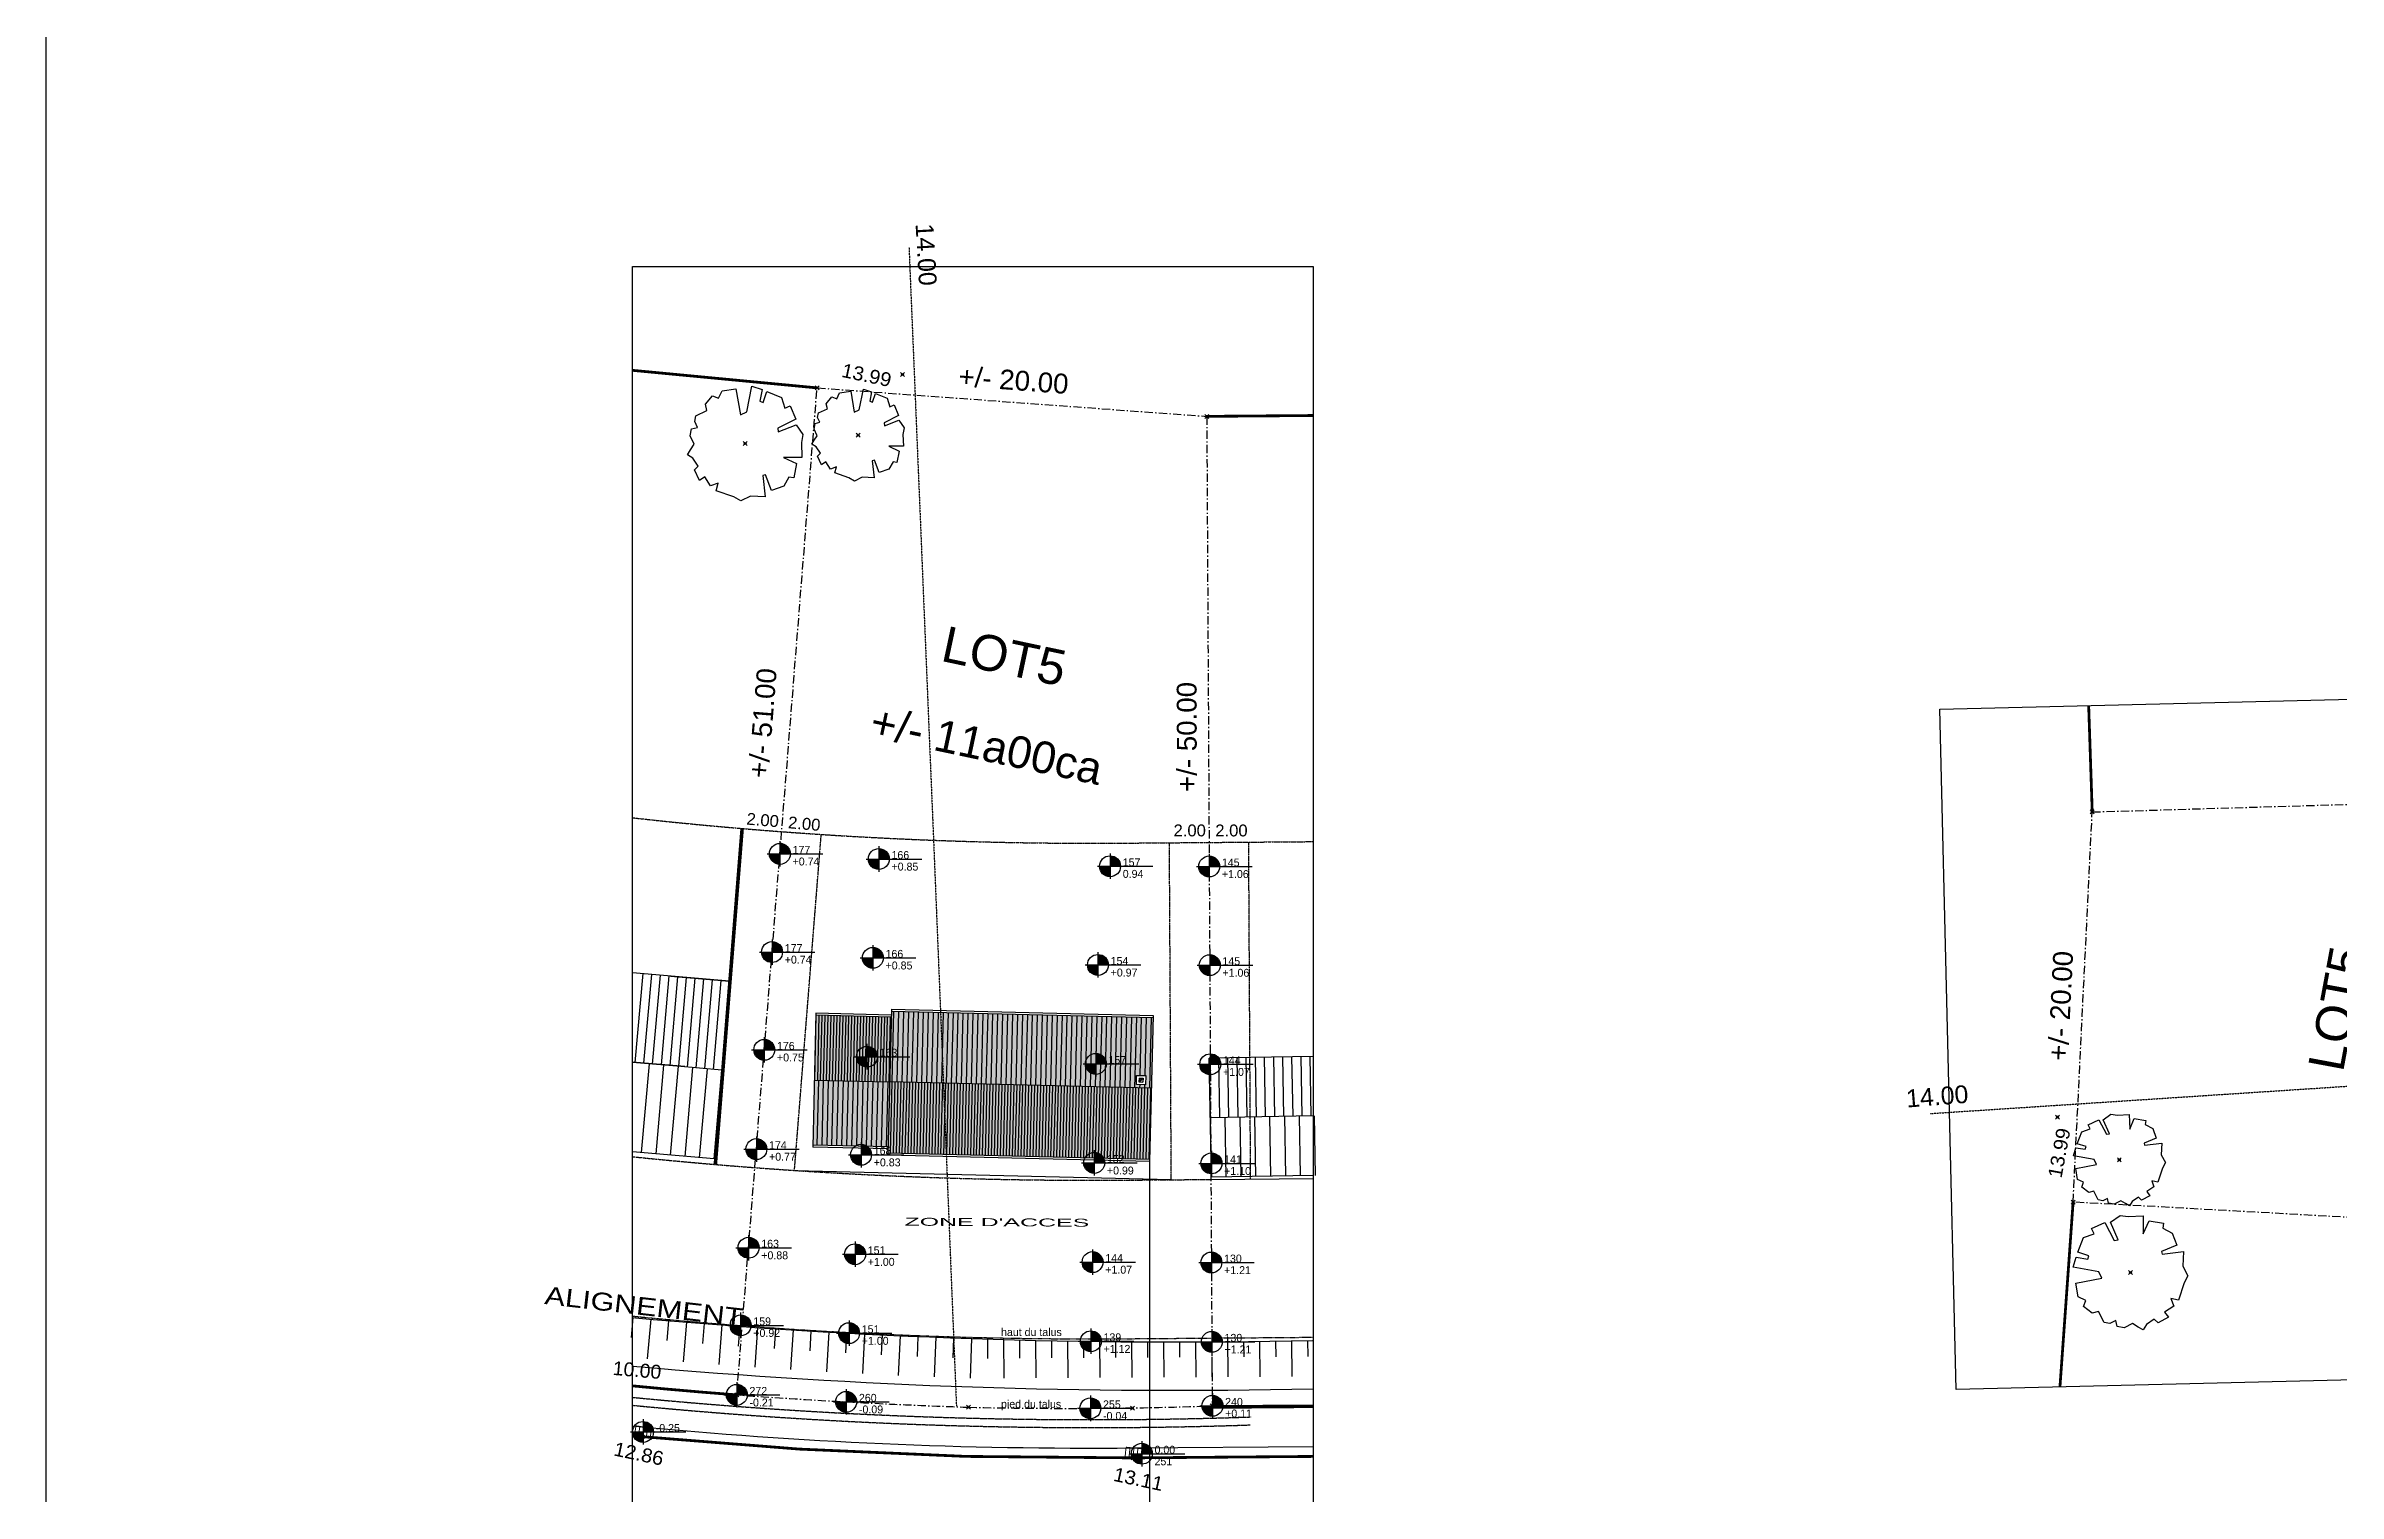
# Model space of a CAD drawing. Header units: millimetres. Extents: x -44462 to 306987, y -116160 to 12874.
# Drawn here: x 26192 to 37752, y -7577 to -276 of the extents above; entities that cross this region are included whole.
import ezdxf
from ezdxf.enums import TextEntityAlignment as Align

# ---------------------------------------------------------------- set-up
doc = ezdxf.new("R2010")
doc.units = ezdxf.units.MM
doc.header["$PDMODE"] = 35
doc.header["$PDSIZE"] = 10
for name, pattern in [('DCAD_Center', [36, 21, -6, 3, -6]), ('DCAD_Dashed', [33, 21, -12]), ('DCAD_Phantom', [38, 14, -6, 3, -6, 3, -6])]:
    doc.linetypes.add(name, pattern=pattern)
for name, color, linetype in [('1', 7, 'Continuous'), ('2', 7, 'Continuous'), ('38', 7, 'Continuous'), ('5', 7, 'Continuous'), ('BLANC', 7, 'Continuous'), ('BUREAU01', 1, 'Continuous'), ('COULEUR 8', 8, 'Continuous'), ('ROUGE', 1, 'Continuous'), ('TEXTE', 1, 'Continuous'), ('VERT', 3, 'Continuous')]:
    doc.layers.add(name, color=color, linetype=linetype)
doc.styles.add('CENTURY GOTHIC', font='GOTHIC.TTF')
doc.styles.add('COMICS', font='comic.TTF', dxfattribs={"height": 10})

# ---------------------------------------------------------------- blocks, each defined once
blk = doc.blocks.new('niveau_plan')
h = blk.add_hatch(color=256)
h.paths.add_polyline_path([(13.2, 0, 0.414214), (0, 13.2), (0, 0)])
h.paths.add_polyline_path([(-13.2, 0, 0.414214), (0, -13.2), (0, 0)])
for p, q in [((-16, 0), (54.1, 0)), ((0, 16), (0, -16))]:
    blk.add_line(p, q)
blk.add_circle((0, 0), 13.2)
at = {"style": 'COMICS'}
for tag, p in [('NIVEAUPLANS', (16, 0)), ('COMMENTAIRE', (16, -14.6))]:
    blk.add_attdef(tag, p, '', height=10, dxfattribs=at)
blk = doc.blocks.new('A$C25A822F3')
h = blk.add_hatch(color=253)
h.paths.add_polyline_path([(0, 695), (0, 368), (380, 368), (380, 695)])
h.paths.add_polyline_path([(380, 40), (380, 368), (0, 368), (0, 40)])
h = blk.add_hatch(color=253)
h.paths.add_polyline_path([(1700, 725), (380, 725), (380, 368), (1700, 368)])
h.paths.add_polyline_path([(1624, 431), (1670, 431), (1670, 385), (1624, 385)], flags=16)
h.paths.add_polyline_path([(1637, 418), (1657, 418), (1657, 398), (1637, 398)], flags=0)
blk.add_hatch(color=253).paths.add_polyline_path([(1700, 368), (380, 368), (380, 10), (1700, 10)])
at = {"layer": 'ROUGE'}
h = blk.add_hatch(dxfattribs=at)
h.set_pattern_fill('_USER', color=256, scale=15, angle=810, style=0, pattern_type=0)
h.set_pattern_definition([(90, (-3886.297, 3509.133), (-15, 8e-15), [])])
h.paths.add_polyline_path([(0, 368), (380, 368), (380, 695), (0, 695)])
h = blk.add_hatch(dxfattribs=at)
h.set_pattern_fill('_USER', color=256, scale=25, angle=90, style=0, pattern_type=0)
h.set_pattern_definition([(90, (-23040.66, 6081.778), (-25, 2e-15), [])])
h.paths.add_polyline_path([(1700, 725), (380, 725), (380, 368), (1700, 368)])
h.paths.add_polyline_path([(1624, 431), (1670, 431), (1670, 385), (1624, 385)], flags=16)
h.paths.add_polyline_path([(1637, 418), (1657, 418), (1657, 398), (1637, 398)], flags=0)
h = blk.add_hatch(dxfattribs=at)
h.set_pattern_fill('_USER', color=256, scale=25, angle=810, style=0, pattern_type=0)
h.set_pattern_definition([(90, (-3886.297, 3509.133), (-25, 1e-14), [])])
h.paths.add_polyline_path([(380, 40), (380, 368), (0, 368), (0, 40)])
h = blk.add_hatch(dxfattribs=at)
h.set_pattern_fill('_USER', color=256, scale=15, angle=90, style=0, pattern_type=0)
h.set_pattern_definition([(90, (-23040.66, 6081.778), (-15, 9e-16), [])])
h.paths.add_polyline_path([(1700, 368), (380, 368), (380, 10), (1700, 10)])
for p, q in [((0, 705), (0, 30)), ((380, 705), (0, 705)), ((380, 695), (0, 695)), ((380, 735), (380, 0)), ((380, 735), (1700, 735)), ((380, 725), (1700, 725)), ((1700, 735), (1700, 0)), ((0, 368), (380, 368)), ((1700, 368), (380, 368)), ((1637, 418), (1657, 418)), ((1637, 418), (1637, 398)), ((1637, 398), (1657, 418)), ((1637, 398), (1657, 398)), ((1657, 418), (1657, 398)), ((380, 40), (0, 40)), ((380, 30), (0, 30)), ((380, 10), (1700, 10)), ((380, 0), (1700, 0))]:
    blk.add_line(p, q, dxfattribs=at)
blk.add_lwpolyline([(1624, 431), (1670, 431), (1670, 385), (1624, 385)], close=True, dxfattribs=at)
blk = doc.blocks.new('A$C43D6722E')
at = {"layer": '1', "color": 1, "linetype": 'DCAD_Dashed', "ltscale": 0.090909, "const_width": 14}
for points in [[(1401, 6602), (471, 6691)], [(3366, 6458), (3903, 6463)], [(3394, 1459), (3903, 1463)]]:
    blk.add_lwpolyline(points, dxfattribs=at)
at = {"layer": '1', "color": 92, "linetype": 'Continuous', "ltscale": 1.5, "flags": 128}
blk.add_lwpolyline([(1073, 6610), (1123, 6593), (1112, 6535), (1129, 6529), (1148, 6584), (1222, 6554), (1239, 6500), (1266, 6512), (1295, 6444), (1203, 6399), (1205, 6380), (1296, 6416), (1328, 6367), (1322, 6326), (1324, 6251), (1232, 6252), (1297, 6221), (1283, 6149), (1259, 6153), (1233, 6106), (1171, 6085), (1142, 6163), (1128, 6160), (1139, 6052), (1065, 6057), (1016, 6032), (981, 6052), (893, 6083), (903, 6121), (864, 6107), (835, 6154), (809, 6135), (782, 6188), (801, 6207), (775, 6247), (748, 6264), (762, 6289), (781, 6318), (761, 6360), (768, 6395), (798, 6402), (784, 6432), (790, 6461), (846, 6487), (838, 6520), (873, 6563), (904, 6550), (922, 6588), (992, 6598), (1014, 6466), (1046, 6481), (1073, 6610)], close=True, dxfattribs=at)
at = {"layer": '1', "color": 92, "linetype": 'Continuous', "ltscale": 1.2, "flags": 128}
blk.add_lwpolyline([(1635, 6595), (1675, 6581), (1666, 6535), (1680, 6530), (1695, 6574), (1754, 6550), (1768, 6507), (1789, 6516), (1812, 6462), (1739, 6426), (1741, 6411), (1813, 6440), (1840, 6401), (1834, 6367), (1836, 6308), (1762, 6308), (1815, 6284), (1803, 6225), (1784, 6229), (1763, 6191), (1714, 6175), (1690, 6237), (1679, 6235), (1688, 6148), (1628, 6152), (1590, 6132), (1561, 6148), (1491, 6173), (1499, 6203), (1468, 6193), (1445, 6229), (1424, 6214), (1402, 6257), (1418, 6272), (1397, 6304), (1375, 6318), (1387, 6338), (1401, 6361), (1386, 6395), (1391, 6423), (1415, 6428), (1404, 6452), (1409, 6476), (1453, 6497), (1447, 6522), (1475, 6557), (1500, 6547), (1515, 6577), (1570, 6585), (1588, 6479), (1614, 6491), (1635, 6595)], close=True, dxfattribs=at)
at = {"layer": '1', "color": 5, "linetype": 'DCAD_Center', "ltscale": 0.055556, "flags": 128}
for points in [[(2969, 4306), (3378, 4309)], [(2983, 2606), (3387, 2609)]]:
    blk.add_lwpolyline(points, dxfattribs=at)
at = {"layer": '1', "color": 7, "linetype": 'Continuous', "ltscale": 2, "flags": 128}
blk.add_lwpolyline([(1011, 1869), (1004, 1769)], dxfattribs=at)
at = {"layer": '1', "color": 1, "linetype": 'DCAD_Dashed', "ltscale": 0.090909, "const_width": 14}
blk.add_lwpolyline([(471, 1568, 0.005547), (996, 1523)], format="xyb", dxfattribs=at)
at = {"layer": '1', "color": 7, "linetype": 'Continuous', "ltscale": 2}
blk.add_lwpolyline([(3903, 1470), (3394, 1467)], dxfattribs=at)
at = {"layer": '1', "color": 7, "linetype": 'Continuous', "ltscale": 2, "const_width": 14, "flags": 128}
blk.add_lwpolyline([(1784, 19), (2184, 7)], dxfattribs=at)
at = {"layer": '1', "color": 5, "linetype": 'DCAD_Center', "ltscale": 0.055556}
for radius, start, end in [(20919, 263.649, 265.7173), (20919, 265.7173, 270.4997), (22619, 264.1281, 265.6967), (22619, 265.6967, 270.4997)]:
    blk.add_arc((2785, 25224), radius, start, end, dxfattribs=at)
at = {"layer": '1', "color": 7, "linetype": 'Continuous', "ltscale": 3}
blk.add_arc((2785, 25224), 24668, 264.6173, 270.4997, dxfattribs=at)
at = {"layer": '1', "color": 1}
for p in [(1401, 6602), (3366, 6458), (996, 1523), (2992, 1456), (3394, 1467)]:
    blk.add_point(p, dxfattribs=at)
at = {"layer": '1', "color": 7}
for p in [(1608, 6364), (1039, 6321)]:
    blk.add_point(p, dxfattribs=at)
at = {"layer": '2', "color": 5}
for p in [(1832, 6670, -1399), (2165, 1460, -1401), (520, 1311, -1286), (2994, 1205, -1311), (1784, 19, -1391)]:
    blk.add_point(p, dxfattribs=at)
at = {"layer": '38', "color": 140, "linetype": 'Continuous', "ltscale": 2, "const_width": 18, "flags": 128}
blk.add_lwpolyline([(1023, 4379), (888, 2685)], dxfattribs=at)
at = {"layer": '38', "color": 5, "linetype": 'DCAD_Center', "ltscale": 0.055556, "flags": 128}
for points in [[(888, 2685), (1023, 4379)], [(1287, 2655), (1422, 4350)], [(3187, 2609), (3178, 4308)], [(3587, 2611), (3578, 4311)]]:
    blk.add_lwpolyline(points, dxfattribs=at)
at = {"layer": '38', "color": 230, "linetype": 'DCAD_Phantom', "ltscale": 0.131579}
blk.add_lwpolyline([(2989, 1806), (3903, 1813)], dxfattribs=at)
at = {"layer": '38', "color": 5, "linetype": 'Continuous', "ltscale": 5}
blk.add_lwpolyline([(471, 562), (3903, 386)], dxfattribs=at)
at = {"layer": '38', "color": 230, "linetype": 'DCAD_Phantom', "ltscale": 0.131579}
blk.add_arc((2785, 25224), 23419, 264.3293, 270.4997, dxfattribs=at)
at = {"layer": '38', "color": 5, "linetype": 'DCAD_Dashed', "ltscale": 0.030303}
for radius, start in [(23827, 264.4267), (23867, 264.436)]:
    blk.add_arc((2785, 25224), radius, start, 271.9203, dxfattribs=at)
at = {"layer": '5', "color": 5, "linetype": 'Continuous', "ltscale": 0.810006, "const_width": 5, "flags": 128}
for points in [[(480, 1317), (488, 1366)], [(480, 1317), (559, 1305)], [(488, 1366), (567, 1354)], [(500, 1314), (507, 1363)], [(520, 1311), (527, 1360)], [(539, 1308), (547, 1357)], [(559, 1305), (567, 1354)], [(2954, 1209), (2959, 1258)], [(2954, 1209), (3034, 1201)], [(2959, 1258), (3039, 1251)], [(2974, 1207), (2979, 1257)], [(2994, 1205), (2999, 1255)], [(3014, 1203), (3019, 1253)], [(3034, 1201), (3039, 1251)]]:
    blk.add_lwpolyline(points, dxfattribs=at)
at = {"layer": '5', "color": 5, "linetype": 'Continuous', "ltscale": 0.810006, "const_width": 9, "flags": 128}
for points in [[(520, 1311), (520, 1311)], [(2994, 1205), (2994, 1205)]]:
    blk.add_lwpolyline(points, close=True, dxfattribs=at)
at = {"layer": 'BLANC', "linetype": 'DCAD_Center', "ltscale": 2}
for p, q in [((996, 1523), (1401, 6602)), ((1401, 6602), (3366, 6458)), ((3366, 6458), (3394, 1467))]:
    blk.add_line(p, q, dxfattribs=at)
for centre, radius, start, end in [((3205, 32039), 30596, 264.8722, 268.0509), ((2663, 22425), 20970, 268.6371, 271.9956)]:
    blk.add_arc(centre, radius, start, end, dxfattribs=at)
at = {"layer": 'BUREAU01', "linetype": 'Continuous', "ltscale": 2, "flags": 128}
blk.add_lwpolyline([(960, 3609), (882, 2713)], dxfattribs=at)
at = {"layer": 'COULEUR 8'}
blk.add_line((1287, 2655), (3187, 2609), dxfattribs=at)
blk.add_lwpolyline([(471, 7214), (3903, 7214), (3903, 4), (471, 4)], close=True, dxfattribs=at)
at = {"layer": 'COULEUR 8', "linetype": 'Continuous', "ltscale": 2}
for points in [[(960, 3609), (471, 3652)], [(734, 3178), (471, 3201)], [(471, 3201), (734, 3178)], [(921, 3161), (471, 3200)], [(3903, 3230), (3379, 3221)], [(3903, 2930), (3384, 2921)], [(882, 2713), (471, 2749)], [(3387, 2609), (3903, 2613)], [(3903, 2630), (3389, 2621)], [(2260, 1804), (2261, 1707)], [(2341, 1802), (2342, 1607)], [(2422, 1800), (2422, 1708)], [(2502, 1798), (2503, 1608)], [(2583, 1796), (2584, 1709)], [(2664, 1794), (2665, 1609)], [(2745, 1793), (2745, 1710)], [(2906, 1791), (2907, 1710)], [(2987, 1790), (2988, 1611)], [(3068, 1790), (3068, 1711)], [(3148, 1790), (3149, 1612)], [(3229, 1790), (3229, 1712)], [(3310, 1790), (3311, 1613)], [(3552, 1792), (3552, 1714)], [(3633, 1793), (3634, 1614)], [(3713, 1794), (3714, 1715)], [(3794, 1795), (3795, 1615)], [(3875, 1797), (3875, 1716)]]:
    blk.add_lwpolyline(points, dxfattribs=at)
at = {"layer": 'COULEUR 8', "linetype": 'Continuous', "ltscale": 2, "flags": 128}
for points in [[(522, 3648), (482, 3199)], [(566, 3644), (526, 3195)], [(609, 3640), (570, 3192)], [(653, 3636), (614, 3188)], [(697, 3632), (658, 3184)], [(960, 3609), (661, 3635)], [(661, 3635), (960, 3609)], [(741, 3628), (702, 3180)], [(785, 3625), (745, 3176)], [(829, 3621), (789, 3172)], [(872, 3617), (833, 3169)], [(916, 3613), (877, 3165)], [(960, 3609), (921, 3161)], [(516, 2745), (556, 3193)], [(589, 2738), (629, 3186)], [(662, 2732), (702, 3180)], [(735, 2725), (775, 3174)], [(809, 2719), (848, 3167)], [(882, 2713), (921, 3161)], [(3384, 2921), (3379, 3221)], [(3389, 2621), (3379, 3221)], [(3384, 2921), (3379, 3221)], [(3425, 3222), (3430, 2922)], [(3471, 3222), (3476, 2922)], [(3517, 3223), (3523, 2923)], [(3564, 3224), (3569, 2924)], [(3610, 3225), (3615, 2925)], [(3656, 3226), (3661, 2926)], [(3702, 3226), (3707, 2926)], [(3748, 3227), (3753, 2927)], [(3794, 3228), (3800, 2928)], [(3840, 3229), (3846, 2929)], [(3887, 3230), (3892, 2930)], [(3387, 2785), (3384, 2921)], [(3389, 2621), (3384, 2921)], [(3464, 2622), (3459, 2922)], [(3539, 2623), (3534, 2923)], [(3614, 2625), (3609, 2925)], [(3689, 2626), (3684, 2926)], [(3764, 2627), (3759, 2927)], [(3839, 2629), (3834, 2929)], [(3914, 2630), (3909, 2930)], [(473, 1912), (464, 1813)], [(562, 1904), (545, 1705)], [(652, 1897), (644, 1797)], [(742, 1889), (725, 1690)], [(831, 1882), (824, 1782)], [(921, 1875), (906, 1676)], [(1101, 1862), (1087, 1663)], [(1191, 1856), (1184, 1756)], [(1280, 1850), (1268, 1651)], [(1370, 1845), (1364, 1745)], [(1460, 1839), (1449, 1640)], [(1550, 1834), (1545, 1734)], [(1640, 1830), (1630, 1630)], [(1730, 1825), (1725, 1725)], [(1820, 1821), (1811, 1621)], [(1910, 1817), (1905, 1717)], [(2000, 1813), (1992, 1613)], [(2090, 1810), (2086, 1710)], [(2179, 1806), (2173, 1607)], [(2825, 1801), (2826, 1610)], [(3471, 1814), (3472, 1614)], [(3391, 1713), (3391, 1613)]]:
    blk.add_lwpolyline(points, dxfattribs=at)
at = {"layer": 'COULEUR 8', "linetype": 'Continuous', "ltscale": 2, "const_width": 14}
for points in [[(471, 1316, 0.026308), (2994, 1205)], [(471, 715, 0.02572), (2999, 607)]]:
    blk.add_lwpolyline(points, format="xyb", dxfattribs=at)
for points in [[(2994, 1205), (3903, 1212)], [(2999, 607), (3903, 615)]]:
    blk.add_lwpolyline(points, dxfattribs=at)
at = {"layer": 'COULEUR 8', "linetype": 'Continuous', "ltscale": 3}
for points in [[(2994, 1255), (3903, 1262)], [(2999, 557), (3903, 565)]]:
    blk.add_lwpolyline(points, dxfattribs=at)
at = {"layer": 'COULEUR 8', "linetype": 'DCAD_Center', "ltscale": 10}
blk.add_lwpolyline([(2996, 906), (3903, 913)], dxfattribs=at)
at = {"layer": 'COULEUR 8', "linetype": 'Continuous', "ltscale": 2}
blk.add_arc((3208, 32141), 30596, 264.8671, 271.3011, dxfattribs=at)
at = {"layer": 'COULEUR 8', "linetype": 'Continuous', "ltscale": 3}
blk.add_arc((2785, 25224), 23970, 264.4602, 270.4997, dxfattribs=at)
at = {"layer": 'COULEUR 8', "linetype": 'DCAD_Center', "ltscale": 10}
blk.add_arc((2785, 25224), 24319, 264.5398, 270.4997, dxfattribs=at)
at = {"layer": 'ROUGE', "color": 38, "linetype": 'DCAD_Dashed', "ltscale": 0.045455, "flags": 128}
blk.add_lwpolyline([(1865, 7312), (1999, 4065), (2104, 1465)], dxfattribs=at)
at = {"layer": 'ROUGE', "color": 5, "linetype": 'DCAD_Center', "ltscale": 0.055556}
blk.add_lwpolyline([(3378, 4309), (3903, 4313)], dxfattribs=at)
at = {"layer": 'VERT', "linetype": 'Continuous', "ltscale": 2}
blk.add_arc((3205, 32385), 30596, 264.8671, 271.3011, dxfattribs=at)
at = {"layer": 'COULEUR 8', "rotation": 358.6115769049566}
blk.add_blockref('A$C25A822F3', (1378, 2743), dxfattribs=at)
at = {"layer": 'ROUGE', "xscale": 4, "yscale": 4, "zscale": 4}
for p, values in [((1213, 4251), {'COMMENTAIRE': '+0.74', 'NIVEAUPLANS': '177'}), ((1712, 4226), {'COMMENTAIRE': '+0.85', 'NIVEAUPLANS': '166'}), ((2879, 4189), {'COMMENTAIRE': '0.94', 'NIVEAUPLANS': '157'}), ((3378, 4188), {'COMMENTAIRE': '+1.06', 'NIVEAUPLANS': '145'}), ((1174, 3756), {'COMMENTAIRE': '+0.74', 'NIVEAUPLANS': '177'}), ((1682, 3727), {'COMMENTAIRE': '+0.85', 'NIVEAUPLANS': '166'}), ((2817, 3691), {'COMMENTAIRE': '+0.97', 'NIVEAUPLANS': '154'}), ((3381, 3690), {'COMMENTAIRE': '+1.06', 'NIVEAUPLANS': '145'}), ((1135, 3263), {'COMMENTAIRE': '+0.75', 'NIVEAUPLANS': '176'}), ((1652, 3229), {'NIVEAUPLANS': '163'}), ((2807, 3192), {'NIVEAUPLANS': '157'}), ((3384, 3190), {'COMMENTAIRE': '+1.07', 'NIVEAUPLANS': '144'}), ((1095, 2762), {'COMMENTAIRE': '+0.77', 'NIVEAUPLANS': '174'}), ((1623, 2734), {'COMMENTAIRE': '+0.83', 'NIVEAUPLANS': '168'}), ((2799, 2693), {'COMMENTAIRE': '+0.99', 'NIVEAUPLANS': '152'}), ((3390, 2690), {'COMMENTAIRE': '+1.10', 'NIVEAUPLANS': '141'}), ((1056, 2265), {'COMMENTAIRE': '+0.88', 'NIVEAUPLANS': '163'}), ((1593, 2232), {'COMMENTAIRE': '+1.00', 'NIVEAUPLANS': '151'}), ((2790, 2192), {'COMMENTAIRE': '+1.07', 'NIVEAUPLANS': '144'}), ((3390, 2190), {'COMMENTAIRE': '+1.21', 'NIVEAUPLANS': '130'}), ((1015, 1873), {'COMMENTAIRE': '+0.92', 'NIVEAUPLANS': '159'}), ((1562, 1834), {'COMMENTAIRE': '+1.00', 'NIVEAUPLANS': '151'}), ((2782, 1793), {'COMMENTAIRE': '+1.12', 'NIVEAUPLANS': '139'}), ((3392, 1790), {'COMMENTAIRE': '+1.21', 'NIVEAUPLANS': '130'}), ((996, 1523), {'COMMENTAIRE': '-0.21', 'NIVEAUPLANS': '272'}), ((1548, 1488), {'COMMENTAIRE': '-0.09', 'NIVEAUPLANS': '260'}), ((2779, 1455), {'COMMENTAIRE': '-0.04', 'NIVEAUPLANS': '255'}), ((3395, 1467), {'COMMENTAIRE': '+0.11', 'NIVEAUPLANS': '240'}), ((523, 1336), {'NIVEAUPLANS': '-0.25'}), ((3039, 1226), {'COMMENTAIRE': '251', 'NIVEAUPLANS': '0.00'})]:
    blk.add_blockref('niveau_plan', p, dxfattribs=at).add_auto_attribs(values)
at = {"layer": 'TEXTE', "style": 'CENTURY GOTHIC'}
for s, height, rotation, width, p, p2 in [('14.00', 90, 273.2551, 1.006517, (1898, 7429), (1915, 7115)), ('13.99', 70, 348, 1.039399, (1520, 6658), (1767, 6606)), ('+/- 20.00', 100, 355.8184, 0.961898, (2112, 6612), (2665, 6571)), ('LOT5', 180, 348, 1.085618, (2019, 5226, 0), (2634, 5096, 0)), ('+/- 51.00', 100, 85.4432, 0.961898, (1154, 4631), (1198, 5184)), ('+/- 50.00', 100, 90.1082, 0.961898, (3316, 4564), (3315, 5119)), ('+/- 11a00ca', 160, 348, 0.905461, (1659, 4845, 0), (2819, 4598, 0)), ('2.00', 60, 355, 1.006545, (1043, 4400), (1206, 4385)), ('2.00', 60, 355, 1.006545, (1253, 4381), (1415, 4367)), ('2.00', 60, 360, 1.006545, (3409, 4340), (3572, 4340)), ("ZONE D'ACCES", 40, 359.6563, 2.310187, (1842, 2376), (2774, 2371)), ('ALIGNEMENT', 90, 353.5315, 1.296295, (23, 1981), (1023, 1868)), ('10.00', 70, 354.9322, 1.006517, (368, 1624), (612, 1602)), ('12.86', 70, 348, 1.039399, (371, 1218), (618, 1165)), ('13.11', 70, 348, 1.039399, (2891, 1090), (3138, 1037)), ('43', 70, 348, 0.935367, (1612, 77), (1711, 56))]:
    e = blk.add_text(s, height=height, rotation=rotation, dxfattribs=dict(at, width=width))
    e.set_placement(p, p2, align=Align.FIT)
    e.dxf.unprotected_set("ltscale", 0)
at = {"layer": 'TEXTE', "style": 'CENTURY GOTHIC', "width": 1.006545}
e = blk.add_text('2.00', height=60, dxfattribs=at)
e.set_placement((3199, 4340), (3362, 4340), align=Align.FIT)
e.dxf.unprotected_set("ltscale", 0)
at = {"layer": 'TEXTE', "char_height": 40, "width": 379.36, "attachment_point": 1, "style": 'CENTURY GOTHIC'}
for s, insert in [('haut du talus', (2329, 1859)), ('pied du talus', (2329, 1497))]:
    blk.add_mtext(s, dxfattribs=dict(at, insert=insert))

msp = doc.modelspace()

# ---------------------------------------------------------------- linework, layer by layer
at = {"layer": '1', "color": 1, "linetype": 'DCAD_Dashed', "ltscale": 0.090909, "const_width": 14}
for points in [[(30081.2, -2001.8), (29151, -1913.4)], [(32046.4, -2145.5), (32583, -2141.2)], [(32074, -7144.6), (32583, -7140.6)]]:
    msp.add_lwpolyline(points, dxfattribs=at)
at = {"layer": '1', "color": 92, "linetype": 'Continuous', "ltscale": 1.5, "flags": 128}
msp.add_lwpolyline([(29753.1, -1993.6), (29803.8, -2010.5), (29792.5, -2068.6), (29809.5, -2075.3), (29828.4, -2019.9), (29902, -2049.8), (29919.2, -2103.7), (29946.3, -2092), (29975, -2159.6), (29883.4, -2204.7), (29885.6, -2223.6), (29976.2, -2187.6), (30008.9, -2236.5), (30002.1, -2278.1), (30004.7, -2352.5), (29912.5, -2352.3), (29977.8, -2382.6), (29963.4, -2455.4), (29939.6, -2451.4), (29913.3, -2498), (29851.5, -2518.7), (29822, -2440.7), (29808, -2443.9), (29819.9, -2551.9), (29745, -2547.3), (29696.8, -2571.9), (29661, -2552), (29573.3, -2521.1), (29583.4, -2483.2), (29544.7, -2496.5), (29515.6, -2450.4), (29489, -2469.3), (29462.5, -2415.5), (29481.8, -2397.1), (29455.6, -2356.7), (29428.4, -2339.6), (29442.9, -2315), (29461.3, -2286.1), (29441.6, -2244), (29448.1, -2208.5), (29478.3, -2201.6), (29464.1, -2172), (29470.3, -2142.5), (29526.1, -2116.5), (29518.6, -2084.1), (29553.3, -2041.3), (29584.4, -2054.1), (29602.8, -2016), (29672.5, -2006.2), (29694.7, -2138), (29726.5, -2123.2), (29753.1, -1993.6)], close=True, dxfattribs=at)
at = {"layer": '1', "color": 92, "linetype": 'Continuous', "ltscale": 1.2, "flags": 128}
msp.add_lwpolyline([(30315.3, -2009.1), (30355.9, -2022.6), (30346.8, -2069.1), (30360.4, -2074.4), (30375.6, -2030.1), (30434.4, -2054.1), (30448.2, -2097.2), (30469.9, -2087.8), (30492.8, -2141.9), (30419.6, -2178), (30421.3, -2193.1), (30493.8, -2164.3), (30519.9, -2203.4), (30514.5, -2236.7), (30516.6, -2296.2), (30442.8, -2296.1), (30495.1, -2320.3), (30483.5, -2378.5), (30464.5, -2375.3), (30443.5, -2412.6), (30394.1, -2429.2), (30370.4, -2366.8), (30359.2, -2369.3), (30368.7, -2455.8), (30308.9, -2452.1), (30270.2, -2471.7), (30241.7, -2455.8), (30171.5, -2431.1), (30179.6, -2400.8), (30148.6, -2411.4), (30125.3, -2374.5), (30104, -2389.7), (30082.9, -2346.6), (30098.3, -2331.9), (30077.3, -2299.5), (30055.6, -2285.9), (30067.2, -2266.2), (30081.9, -2243.1), (30066.1, -2209.4), (30071.3, -2181), (30095.5, -2175.5), (30084.1, -2151.8), (30089.1, -2128.2), (30133.7, -2107.4), (30127.7, -2081.5), (30155.5, -2047.3), (30180.4, -2057.5), (30195.1, -2027), (30250.8, -2019.1), (30268.6, -2124.6), (30294.1, -2112.8), (30315.3, -2009.1)], close=True, dxfattribs=at)
at = {"layer": '1', "color": 5, "linetype": 'DCAD_Center', "ltscale": 0.055556, "flags": 128}
for points in [[(31649.6, -4298), (32058.2, -4294.7)], [(31663.3, -5997.9), (32067.6, -5994.7)]]:
    msp.add_lwpolyline(points, dxfattribs=at)
at = {"layer": '1', "color": 7, "linetype": 'Continuous', "ltscale": 2, "flags": 128}
msp.add_lwpolyline([(29691.4, -6735.4), (29684.1, -6835.2)], dxfattribs=at)
at = {"layer": '1', "color": 1, "linetype": 'DCAD_Dashed', "ltscale": 0.090909, "const_width": 14}
msp.add_lwpolyline([(29151, -7035.9, 0.0055472), (29676.4, -7081.4)], format="xyb", dxfattribs=at)
at = {"layer": '1', "color": 7, "linetype": 'Continuous', "ltscale": 2}
msp.add_lwpolyline([(32583, -7133.9), (32073.9, -7136.7)], dxfattribs=at)
at = {"layer": '1', "color": 5, "linetype": 'DCAD_Center', "ltscale": 0.055556}
for radius, start, end in [(20919.2, 263.64901, 265.71728), (20919.2, 265.71728, 270.49965), (22619.2, 264.12808, 265.69667), (22619.2, 265.69667, 270.49965)]:
    msp.add_arc((31465, 16620.5), radius, start, end, dxfattribs=at)
at = {"layer": '1', "color": 1}
for p in [(30081.2, -2001.8), (32046.4, -2145.5), (29676.4, -7081.4), (31672.3, -7147.9), (32073.9, -7136.7)]:
    msp.add_point(p, dxfattribs=at)
at = {"layer": '1', "color": 7}
for p in [(29719.3, -2282.5), (30288.3, -2240.2)]:
    msp.add_point(p, dxfattribs=at)
at = {"layer": '2', "color": 5}
for p in [(30512.7, -1934.4, -1399.5), (30844.9, -7143.5, -1401.1), (29200, -7293, -1286), (31674.5, -7399.1, -1310.7)]:
    msp.add_point(p, dxfattribs=at)
at = {"layer": '38', "color": 140, "linetype": 'Continuous', "ltscale": 2, "const_width": 18, "flags": 128}
msp.add_lwpolyline([(29703.5, -4224.5), (29568.4, -5919.1)], dxfattribs=at)
at = {"layer": '38', "color": 5, "linetype": 'DCAD_Center', "ltscale": 0.055556, "flags": 128}
for points in [[(29568.4, -5919.1), (29703.5, -4224.5)], [(29967.3, -5949.1), (30102.4, -4254.3)], [(31867.6, -5995.2), (31858.3, -4296.3)], [(32267.6, -5993.1), (32258.2, -4293.1)]]:
    msp.add_lwpolyline(points, dxfattribs=at)
at = {"layer": '38', "color": 230, "linetype": 'DCAD_Phantom', "ltscale": 0.131579}
msp.add_lwpolyline([(31669.7, -6797.9), (32583, -6790.5)], dxfattribs=at)
msp.add_arc((31465, 16620.5), 23419.2, 264.32934, 270.49965, dxfattribs=at)
at = {"layer": '38', "color": 5, "linetype": 'DCAD_Dashed', "ltscale": 0.030303}
for radius, start in [(23826.8, 264.42665), (23866.8, 264.43602)]:
    msp.add_arc((31465, 16620.5), radius, start, 271.92033, dxfattribs=at)
at = {"layer": '5', "color": 5, "linetype": 'Continuous', "ltscale": 0.810006, "const_width": 5, "flags": 128}
for points in [[(29160.5, -7286.9), (29168, -7237.5)], [(29168, -7237.5), (29247.1, -7249.6)], [(29180.2, -7290), (29187.8, -7240.5)], [(29200, -7293), (29207.6, -7243.6)], [(29219.8, -7296), (29227.4, -7246.6)], [(29239.5, -7299.1), (29247.1, -7249.6)], [(29160.5, -7286.9), (29239.5, -7299.1)], [(31634.7, -7395.2), (31639.5, -7345.5)], [(31634.7, -7395.2), (31714.3, -7403)], [(31639.5, -7345.5), (31719.2, -7353.2)], [(31654.6, -7397.2), (31659.4, -7347.4)], [(31674.5, -7399.1), (31679.3, -7349.3)], [(31694.4, -7401), (31699.2, -7351.3)], [(31714.3, -7403), (31719.2, -7353.2)]]:
    msp.add_lwpolyline(points, dxfattribs=at)
at = {"layer": '5', "color": 5, "linetype": 'Continuous', "ltscale": 0.810006, "const_width": 9, "flags": 128}
for points in [[(29200, -7293), (29200, -7293)], [(31674.5, -7399.1), (31674.5, -7399.1)]]:
    msp.add_lwpolyline(points, close=True, dxfattribs=at)
at = {"layer": 'BLANC', "linetype": 'DCAD_Center', "ltscale": 2}
for p, q in [((29676.4, -7081.4), (30081.2, -2001.8)), ((30081.2, -2001.8), (32046.4, -2145.5)), ((32046.4, -2145.5), (32073.9, -7136.7))]:
    msp.add_line(p, q, dxfattribs=at)
at = {"layer": 'BLANC'}
msp.add_lwpolyline([(59780.5, 12873.7), (26192.1, 12873.7), (26192.1, -13426.7), (59780.5, -13426.7)], close=True, dxfattribs=at)
at = {"layer": 'BLANC', "linetype": 'DCAD_Center', "ltscale": 2}
for centre, radius, start, end in [((31885.6, 23434.6), 30595.8, 264.87218, 268.05088), ((31343.7, 13820.9), 20970.3, 268.63715, 271.99559)]:
    msp.add_arc(centre, radius, start, end, dxfattribs=at)
at = {"layer": 'BUREAU01', "linetype": 'Continuous', "ltscale": 2, "flags": 128}
msp.add_lwpolyline([(29640.4, -4994.8), (29562, -5891.4)], dxfattribs=at)
at = {"layer": 'COULEUR 8'}
msp.add_line((29967.3, -5949.1), (31867.6, -5995.2), dxfattribs=at)
msp.add_lwpolyline([(29151, -1389.7), (32583, -1389.7), (32583, -8600.4), (29151, -8600.4)], close=True, dxfattribs=at)
at = {"layer": 'COULEUR 8', "linetype": 'Continuous', "ltscale": 2}
for points in [[(29640.4, -4994.8), (29151, -4952)], [(29151, -5402.5), (29414.6, -5425.5)], [(29414.6, -5425.5), (29151, -5402.5)], [(29601.2, -5443.1), (29151, -5403.7)], [(32583, -5374), (32059.4, -5383.2)], [(32583, -5674.1), (32064.6, -5683.1)], [(29562, -5891.4), (29151, -5855.4)], [(32067.6, -5994.7), (32583, -5990.5)], [(32583, -5974.1), (32069.8, -5983.1)], [(30940.6, -6799.7), (30941.2, -6897.1)], [(31021.4, -6802.1), (31022.4, -6996.7)], [(31102.1, -6804.3), (31102.6, -6896.2)], [(31182.8, -6806.2), (31183.9, -6995.8)], [(31263.6, -6808), (31264.1, -6895.3)], [(31344.3, -6809.5), (31345.3, -6994.9)], [(31425.1, -6810.8), (31425.5, -6894.5)], [(31586.5, -6812.9), (31587, -6893.6)], [(31667.2, -6813.5), (31668.2, -6993.1)], [(31748, -6814), (31748.4, -6892.7)], [(31828.7, -6814.3), (31829.7, -6992.2)], [(31909.4, -6814.3), (31909.9, -6891.8)], [(31990.2, -6814.1), (31991.1, -6991.3)], [(32232.3, -6812.3), (32232.8, -6890)], [(32313, -6811.3), (32314, -6989.5)], [(32393.8, -6810.1), (32394.2, -6889.1)], [(32474.5, -6808.6), (32475.5, -6988.7)], [(32555.2, -6807), (32555.7, -6888.2)]]:
    msp.add_lwpolyline(points, dxfattribs=at)
at = {"layer": 'COULEUR 8', "linetype": 'Continuous', "ltscale": 2, "flags": 128}
for points in [[(29202.1, -4956.4), (29162.9, -5404.7)], [(29245.9, -4960.3), (29206.7, -5408.6)], [(29289.8, -4964.1), (29250.5, -5412.4)], [(29333.6, -4968), (29294.4, -5416.2)], [(29640.4, -4994.8), (29341.6, -4968.7)], [(29341.6, -4968.7), (29640.4, -4994.8)], [(29377.4, -4971.8), (29338.2, -5420.1)], [(29421.3, -4975.6), (29382, -5423.9)], [(29465.1, -4979.5), (29425.9, -5427.7)], [(29508.9, -4983.3), (29469.7, -5431.6)], [(29552.8, -4987.1), (29513.5, -5435.4)], [(29596.6, -4991), (29557.4, -5439.3)], [(29640.4, -4994.8), (29601.2, -5443.1)], [(29196.7, -5859.4), (29235.9, -5411.1)], [(29269.8, -5865.8), (29309, -5417.5)], [(29342.8, -5872.2), (29382, -5423.9)], [(29415.9, -5878.6), (29455.1, -5430.3)], [(32064.6, -5683.1), (32059.4, -5383.2)], [(32069.8, -5983.1), (32059.4, -5383.2)], [(32064.6, -5683.1), (32059.4, -5383.2)], [(32105.5, -5382.4), (32110.8, -5682.3)], [(32151.7, -5381.6), (32156.9, -5681.5)], [(32197.8, -5380.8), (32203.1, -5680.7)], [(32244, -5380), (32249.2, -5679.9)], [(32290.1, -5379.2), (32295.3, -5679.1)], [(32336.3, -5378.3), (32341.5, -5678.3)], [(32382.4, -5377.5), (32387.6, -5677.5)], [(32428.6, -5376.7), (32433.8, -5676.7)], [(32474.7, -5375.9), (32479.9, -5675.9)], [(32520.8, -5375.1), (32526.1, -5675.1)], [(32567, -5374.3), (32572.2, -5674.3)], [(29488.9, -5885), (29528.1, -5436.7)], [(29562, -5891.4), (29601.2, -5443.1)], [(32067, -5819.4), (32064.6, -5683.1)], [(32069.8, -5983.1), (32064.6, -5683.1)], [(32144.8, -5981.8), (32139.6, -5681.8)], [(32219.8, -5980.5), (32214.6, -5680.5)], [(32294.8, -5979.2), (32289.6, -5679.2)], [(32369.8, -5977.9), (32364.6, -5677.9)], [(32444.8, -5976.5), (32439.6, -5676.6)], [(32519.8, -5975.2), (32514.5, -5675.3)], [(32594.8, -5973.9), (32589.5, -5674)], [(29153, -6691.7), (29144, -6791.3)], [(29242.7, -6699.6), (29225.3, -6898.9)], [(29332.4, -6707.3), (29324, -6807)], [(29422.1, -6714.7), (29405.9, -6914.1)], [(29511.8, -6721.9), (29504, -6821.6)], [(29601.6, -6728.8), (29586.6, -6928.2)], [(29781.1, -6741.8), (29767.3, -6941.3)], [(29871, -6747.9), (29864.3, -6847.7)], [(29960.8, -6753.7), (29948.1, -6953.3)], [(30050.6, -6759.3), (30044.6, -6859.1)], [(30140.5, -6764.6), (30129, -6964.3)], [(30230.4, -6769.7), (30224.9, -6869.5)], [(30320.3, -6774.4), (30309.9, -6974.2)], [(30410.2, -6779), (30405.3, -6878.8)], [(30500.1, -6783.2), (30490.9, -6983)], [(30590, -6787.2), (30585.7, -6887.1)], [(30680, -6790.9), (30672, -6990.8)], [(30769.9, -6794.4), (30766.2, -6894.3)], [(30859.9, -6797.6), (30853.1, -6997.5)], [(31505.7, -6803), (31506.8, -6994)], [(32151.5, -6790.4), (32152.6, -6990.4)], [(32071.3, -6890.9), (32071.9, -6990.9)]]:
    msp.add_lwpolyline(points, dxfattribs=at)
at = {"layer": 'COULEUR 8', "linetype": 'Continuous', "ltscale": 2, "const_width": 14}
msp.add_lwpolyline([(29151, -7288.3, 0.0263079), (31674.5, -7399.1)], format="xyb", dxfattribs=at)
msp.add_lwpolyline([(31674.5, -7399.1), (32583, -7391.8)], dxfattribs=at)
at = {"layer": 'COULEUR 8', "linetype": 'Continuous', "ltscale": 3}
msp.add_lwpolyline([(31674.1, -7349.1), (32583, -7341.8)], dxfattribs=at)
at = {"layer": 'COULEUR 8', "linetype": 'Continuous', "ltscale": 2}
msp.add_arc((31888.3, 23537.4), 30595.8, 264.86714, 271.30107, dxfattribs=at)
at = {"layer": 'COULEUR 8', "linetype": 'Continuous', "ltscale": 3}
msp.add_arc((31465, 16620.5), 23970.5, 264.46016, 270.49965, dxfattribs=at)
at = {"layer": 'ROUGE', "color": 38, "linetype": 'DCAD_Dashed', "ltscale": 0.045455, "flags": 128}
msp.add_lwpolyline([(30544.9, -1291.6), (30679.2, -4539.1), (30784, -7138.7)], dxfattribs=at)
at = {"layer": 'ROUGE', "color": 5, "linetype": 'DCAD_Center', "ltscale": 0.055556}
msp.add_lwpolyline([(32058.2, -4294.7), (32583, -4290.5)], dxfattribs=at)
at = {"layer": 'VERT'}
msp.add_line((31758.3, -5892.4), (31758.3, -11917.4), dxfattribs=at)
at = {"layer": 'VERT', "linetype": 'Continuous', "ltscale": 2}
msp.add_arc((31885.2, 23781.5), 30595.8, 264.86714, 271.30107, dxfattribs=at)

# ---------------------------------------------------------------- block references
at = {"layer": 'COULEUR 8', "rotation": 358.6115769049132}
msp.add_blockref('A$C25A822F3', (30058.6, -5861.2), dxfattribs=at)
at = {"layer": 'ROUGE', "xscale": 4, "yscale": 4, "zscale": 4}
for p, values in [((29893.9, -4352.5), {'COMMENTAIRE': '+0.74', 'NIVEAUPLANS': '177'}), ((30392.7, -4378.3), {'COMMENTAIRE': '+0.85', 'NIVEAUPLANS': '166'}), ((31558.9, -4414.9), {'COMMENTAIRE': '0.94', 'NIVEAUPLANS': '157'}), ((32058.9, -4415.9), {'COMMENTAIRE': '+1.06', 'NIVEAUPLANS': '145'}), ((29854.4, -4847.5), {'COMMENTAIRE': '+0.74', 'NIVEAUPLANS': '177'}), ((30362.8, -4876.9), {'COMMENTAIRE': '+0.85', 'NIVEAUPLANS': '166'}), ((31497.8, -4912.6), {'COMMENTAIRE': '+0.97', 'NIVEAUPLANS': '154'}), ((32061.7, -4913.7), {'COMMENTAIRE': '+1.06', 'NIVEAUPLANS': '145'}), ((29815.1, -5341), {'COMMENTAIRE': '+0.75', 'NIVEAUPLANS': '176'}), ((30332.9, -5375.4), {'NIVEAUPLANS': '163'}), ((31487.1, -5411.9), {'NIVEAUPLANS': '157'}), ((32064.4, -5413.8), {'COMMENTAIRE': '+1.07', 'NIVEAUPLANS': '144'}), ((29775.2, -5841.6), {'COMMENTAIRE': '+0.77', 'NIVEAUPLANS': '174'}), ((30303.2, -5870.2), {'COMMENTAIRE': '+0.83', 'NIVEAUPLANS': '168'}), ((31479, -5911.2), {'COMMENTAIRE': '+0.99', 'NIVEAUPLANS': '152'}), ((32070.1, -5913.7), {'COMMENTAIRE': '+1.10', 'NIVEAUPLANS': '141'}), ((29736, -6338.9), {'COMMENTAIRE': '+0.88', 'NIVEAUPLANS': '163'}), ((30273.1, -6372), {'COMMENTAIRE': '+1.00', 'NIVEAUPLANS': '151'}), ((31470.8, -6411.5), {'COMMENTAIRE': '+1.07', 'NIVEAUPLANS': '144'}), ((32069.9, -6413.7), {'COMMENTAIRE': '+1.21', 'NIVEAUPLANS': '130'}), ((29695.8, -6730.6), {'COMMENTAIRE': '+0.92', 'NIVEAUPLANS': '159'}), ((30242.7, -6770.2), {'COMMENTAIRE': '+1.00', 'NIVEAUPLANS': '151'}), ((31462.1, -6810.9), {'COMMENTAIRE': '+1.12', 'NIVEAUPLANS': '139'}), ((32072.2, -6813.7), {'COMMENTAIRE': '+1.21', 'NIVEAUPLANS': '130'}), ((29676.4, -7081.4), {'COMMENTAIRE': '-0.21', 'NIVEAUPLANS': '272'}), ((30228.5, -7116.3), {'COMMENTAIRE': '-0.09', 'NIVEAUPLANS': '260'}), ((31459.5, -7149.1), {'COMMENTAIRE': '-0.04', 'NIVEAUPLANS': '255'}), ((32075.2, -7136.7), {'COMMENTAIRE': '+0.11', 'NIVEAUPLANS': '240'}), ((29203.8, -7268.3), {'NIVEAUPLANS': '-0.25'}), ((31719.2, -7378.1), {'COMMENTAIRE': '251', 'NIVEAUPLANS': '0.00'})]:
    msp.add_blockref('niveau_plan', p, dxfattribs=at).add_auto_attribs(values)
at = {"layer": 'VERT', "rotation": 91.38842309504349}
msp.add_blockref('A$C43D6722E', (43049.6, -7349.6), dxfattribs=at)

# ---------------------------------------------------------------- texts
at = {"layer": 'TEXTE', "style": 'CENTURY GOTHIC'}
for s, height, rotation, width, p, p2 in [('14.00', 90, 273.25512, 1.006517, (30578, -1175), (30595.9, -1489)), ('13.99', 70, 348, 1.039399, (30200.5, -1945.5), (30447.5, -1998)), ('+/- 20.00', 100, 355.81839, 0.961898, (30791.9, -1992.2), (31345.6, -2032.7)), ('LOT5', 180, 348, 1.085618, (30699.1, -3377.5, 0), (31314.1, -3508.2, 0)), ('+/- 51.00', 100, 85.44315, 0.961898, (29834.3, -3973), (29878.4, -3419.6)), ('+/- 50.00', 100, 90.10819, 0.961898, (31996.2, -4040.1), (31995.1, -3484.9)), ('+/- 11a00ca', 160, 348, 0.905461, (30339.1, -3758.9, 0), (31499.6, -4005.6, 0)), ('2.00', 60, 355, 1.006545, (29723.5, -4204.3), (29886, -4218.5)), ('2.00', 60, 355, 1.006545, (29933.1, -4222.8), (30095.6, -4237)), ('2.00', 60, 360, 1.006545, (32089.5, -4264.3), (32252.6, -4264.3)), ("ZONE D'ACCES", 40, 359.65627, 2.310187, (30522, -6227.5), (31453.9, -6233.1)), ('ALIGNEMENT', 90, 353.5315, 1.296295, (28703.9, -6622.6), (29703.9, -6736)), ('10.00', 70, 354.93219, 1.006517, (29048.7, -6980.2), (29292.4, -7001.8)), ('12.86', 70, 348, 1.039399, (29051.7, -7386.2), (29298.8, -7438.7)), ('13.11', 70, 348, 1.039399, (31571.3, -7514.3), (31818.4, -7566.8))]:
    e = msp.add_text(s, height=height, rotation=rotation, dxfattribs=dict(at, width=width))
    e.set_placement(p, p2, align=Align.FIT)
    e.dxf.unprotected_set("ltscale", 0)
at = {"layer": 'TEXTE', "style": 'CENTURY GOTHIC', "width": 1.006545}
e = msp.add_text('2.00', height=60, dxfattribs=at)
e.set_placement((31879.1, -4264.1), (32042.1, -4264.1), align=Align.FIT)
e.dxf.unprotected_set("ltscale", 0)
at = {"layer": 'TEXTE', "char_height": 40, "width": 379.356, "attachment_point": 1, "style": 'CENTURY GOTHIC'}
for s, insert in [('haut du talus', (31009.1, -6744.5)), ('pied du talus', (31009.1, -7107.4))]:
    msp.add_mtext(s, dxfattribs=dict(at, insert=insert))

doc.saveas('drawing.dxf')
